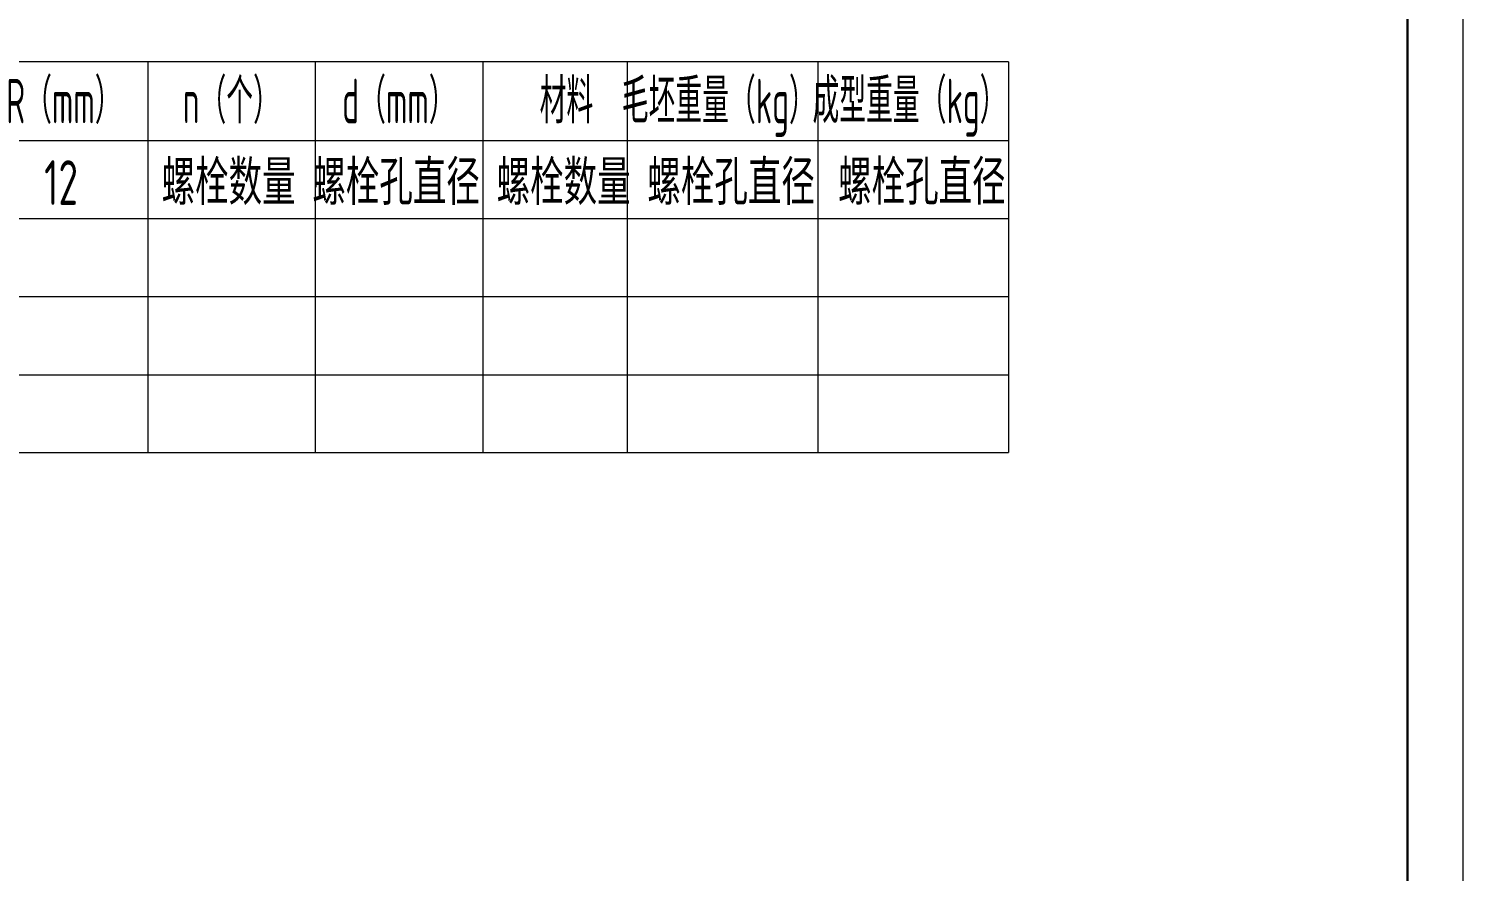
# Model space of a CAD drawing. Header units: millimetres. Extents: x 2346 to 2766, y 1417 to 1714.
# Drawn here: x 2637.9 to 2766.3, y 1493.2 to 1568.7 of the extents above; entities that cross this region are included whole.
import ezdxf
from ezdxf.enums import TextEntityAlignment as Align

# ---------------------------------------------------------------- set-up
doc = ezdxf.new("R2010")
doc.units = ezdxf.units.MM
for name, color, linetype, lineweight in [('1粗实线', 7, 'Continuous', 30), ('7文本', 2, 'Continuous', 18), ('9图表', 4, 'Continuous', 18)]:
    doc.layers.add(name, color=color, linetype=linetype, lineweight=lineweight)
doc.styles.add('lanpec', font='bpec_e.shx', dxfattribs={"width": 0.75, "bigfont": 'hztxt.shx'})

# ---------------------------------------------------------------- blocks, each defined once
blk = doc.blocks.new('A3-零部件图-LANPEC-AUTOPRINT')
at = {"layer": '1粗实线'}
blk.add_lwpolyline([(-395, 5), (-5, 5), (-5, 292), (-395, 292)], close=True, dxfattribs=at)
at = {"layer": '9图表'}
blk.add_lwpolyline([(-420, 0), (0, 0), (0, 297), (-420, 297)], close=True, dxfattribs=at)

msp = doc.modelspace()

# ---------------------------------------------------------------- linework, layer by layer
at = {"layer": '9图表', "color": 4, "ltscale": 0.5}
for p, q in [((2725.618, 1565.724), (2467.675, 1565.724)), ((2648.541, 1565.726), (2648.541, 1530.726)), ((2663.541, 1565.726), (2663.541, 1530.726)), ((2678.541, 1565.726), (2678.541, 1530.726)), ((2678.541, 1565.726), (2678.541, 1530.726)), ((2691.463, 1565.726), (2691.463, 1530.726)), ((2708.541, 1565.738), (2708.541, 1530.738)), ((2708.541, 1565.726), (2708.541, 1530.726)), ((2725.618, 1565.738), (2725.618, 1530.738)), ((2467.692, 1558.701), (2725.618, 1558.701)), ((2467.692, 1551.717), (2725.618, 1551.717)), ((2467.711, 1544.718), (2725.618, 1544.718)), ((2467.693, 1537.713), (2725.618, 1537.713)), ((2467.711, 1530.738), (2725.618, 1530.738))]:
    msp.add_line(p, q, dxfattribs=at)

# ---------------------------------------------------------------- block references
msp.add_blockref('A3-零部件图-LANPEC-AUTOPRINT', (2766.346, 1416.705))
msp.add_blockref('A3-零部件图-LANPEC-AUTOPRINT', (2766.346, 1416.705))

# ---------------------------------------------------------------- texts
at = {"layer": '7文本', "color": 4, "style": 'lanpec', "width": 0.6}
for s, p in [('R（mm）', (2641.041, 1562.226)), ('n（个）', (2656.041, 1562.226)), ('d（mm）', (2671.041, 1562.226)), ('毛坯重量（kg）', (2699.678, 1562.226)), ('成型重量（kg）', (2716.756, 1562.238)), ('材料', (2686.041, 1562.226))]:
    msp.add_text(s, height=4, dxfattribs=at).set_placement(p, align=Align.MIDDLE_CENTER)
at = {"layer": '7文本', "style": 'lanpec', "width": 0.75}
for s, p in [('螺栓数量', (2655.784, 1554.92)), ('螺栓孔直径', (2670.784, 1554.92)), ('螺栓数量', (2685.784, 1554.92)), ('螺栓孔直径', (2700.784, 1554.92)), ('螺栓孔直径', (2717.861, 1554.932)), ('12', (2640.784, 1554.92))]:
    msp.add_text(s, height=4, dxfattribs=at).set_placement(p, align=Align.MIDDLE_CENTER)

doc.saveas('drawing.dxf')
